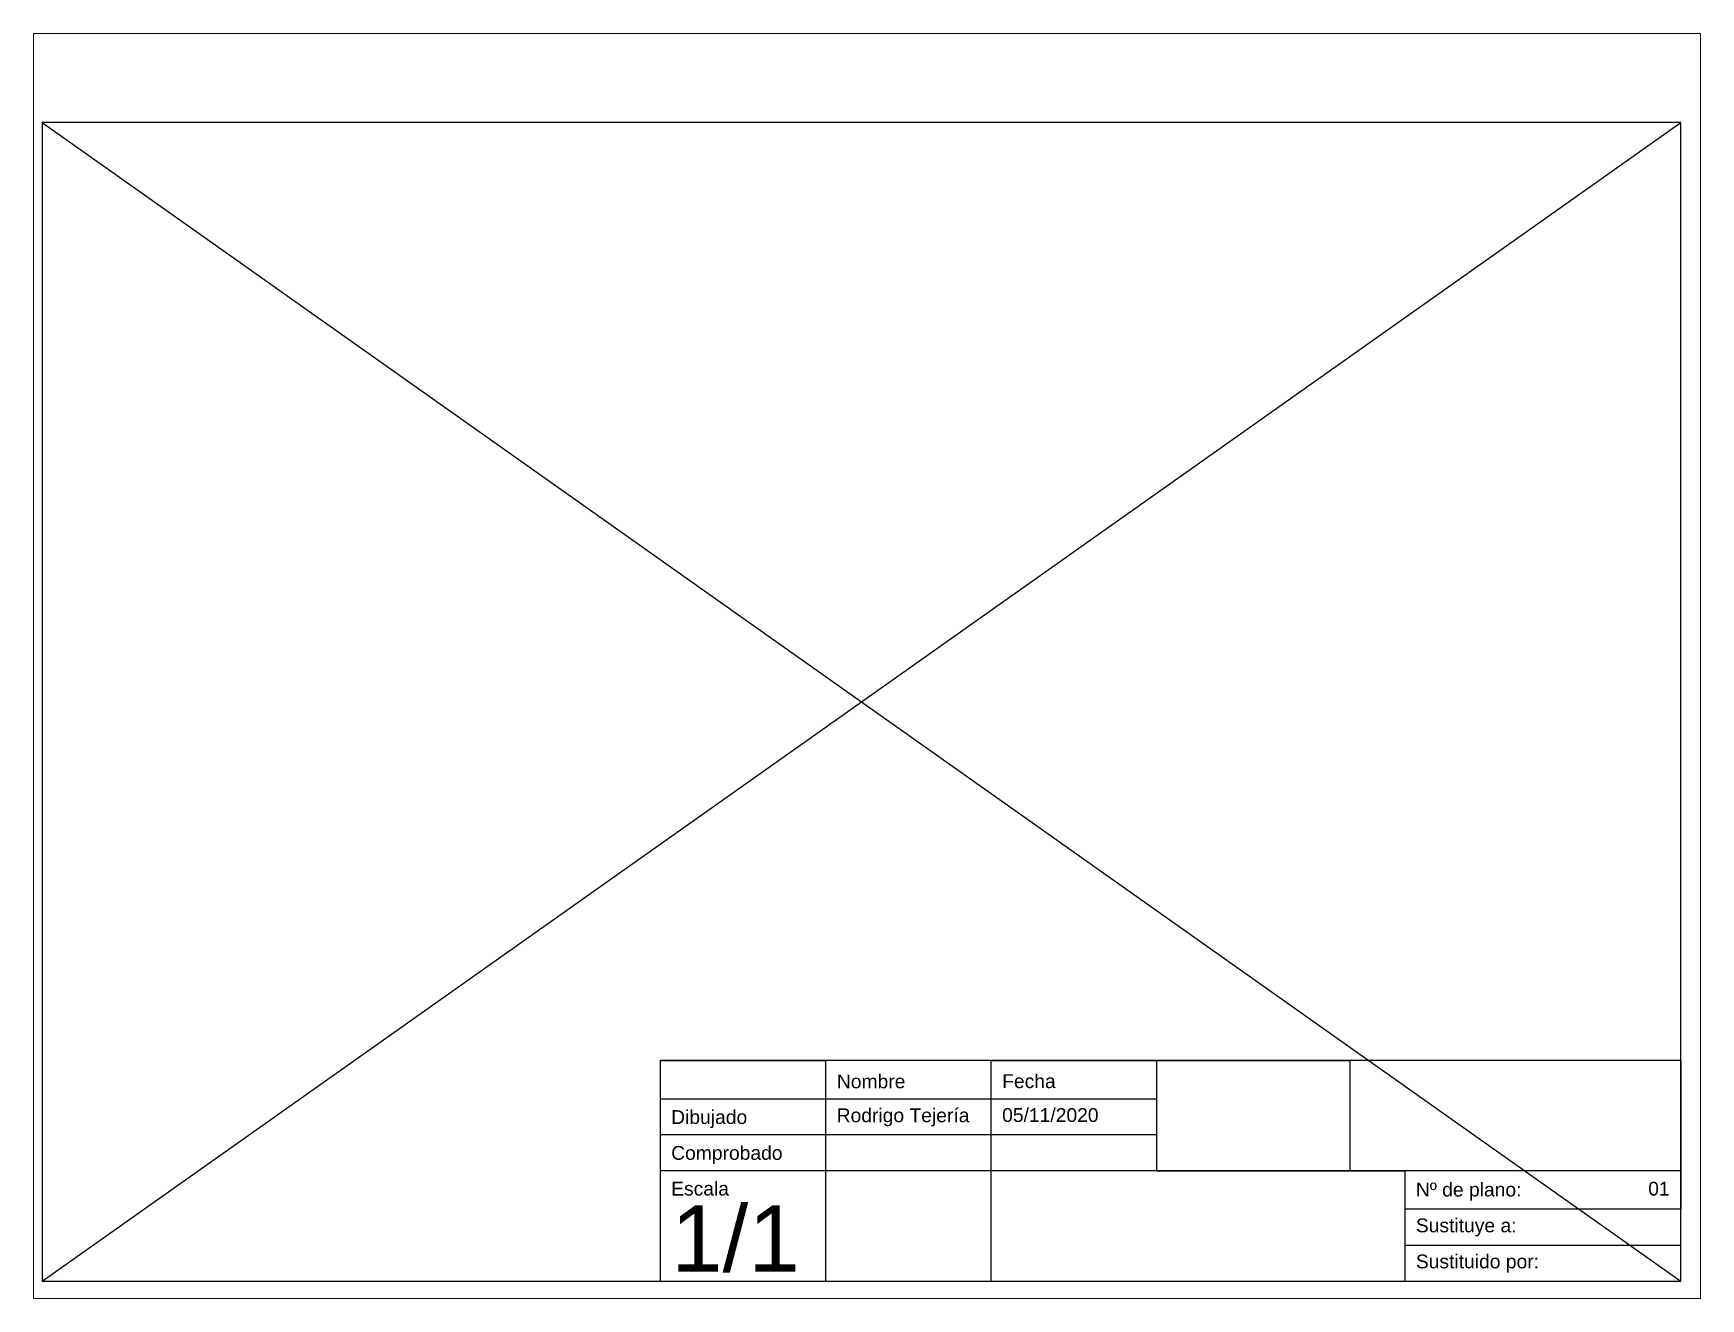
# Paper-space layout 'Layout1' of a CAD drawing. Header units: millimetres. Extents: x 26 to 231, y 20 to 176.
# The model-space entities are those that its viewports show. They can reach past a viewport. Long polylines and large blocks are cut down to what shows.
import ezdxf

# ---------------------------------------------------------------- set-up
doc = ezdxf.new("R2010")
doc.units = ezdxf.units.MM
doc.layers.add('auxiliar', color=254, linetype='Continuous')
doc.styles.get("Standard").update_dxf_attribs({"font": 'arial.ttf'})

# ---------------------------------------------------------------- blocks, each defined once
blk = doc.blocks.new('Cajetin_RodrigoT')
for p, q in [((-185, 40), (-185, 0)), ((0, 40), (-185, 40)), ((-185, 40), (-155, 40)), ((-185, 40), (-185, 33)), ((-155, 40), (-155, 0)), ((-125, 0), (-125, 40)), ((-125, 40), (-95, 40)), ((-95, 40), (-95, 20)), ((-95, 40), (-60, 40)), ((-60, 40), (-60, 20)), ((0, 0), (0, 40)), ((0, 40), (0, 20)), ((-185, 33), (-95, 33)), ((-95, 33), (-95, 26.5)), ((-95, 26.5), (-185, 26.5)), ((0, 20), (-185, 20)), ((-95, 20), (-50, 20)), ((-50, 20), (-50, 0)), ((0, 20), (0, 13)), ((0, 13), (-50, 13)), ((-50, 13), (-50, 6.5)), ((-50, 6.5), (0, 6.5)), ((-185, 0), (0, 0)), ((-155, 0), (-125, 0)), ((-95, 0), (-60, 0))]:
    blk.add_line(p, q)
at = {"char_height": 2.5, "attachment_point": 1}
for s, width, gutter_width, insert in [('Nombre', 28, 140, (-152.96, 37.43)), ('Fecha', 28, 140, (-123, 37.47)), ('Dibujado', 28, 140, (-183, 30.97)), ('Rodrigo Tejería', 24.8603, 12.5, (-153, 31.29)), ('Comprobado', 28, 140, (-183, 24.47)), ('Escala', 28, 140, (-183, 18)), ('Nº de plano:', 48, 12.5, (-48, 17.83)), ('Sustituye a:', 48, 12.5, (-48, 11.33)), ('Sustituido por:', 23.2247, 12.5, (-48, 4.8))]:
    blk.add_mtext_dynamic_manual_height_columns(s, width=width, gutter_width=gutter_width, heights=[0], dxfattribs=dict(at, insert=insert))

msp = doc.modelspace()

# ---------------------------------------------------------------- linework, layer by layer
msp.add_line((1885.166, 1891.985), (2182.166, 1681.985))
msp.add_lwpolyline([(1885.166, 1681.985), (2182.166, 1681.985), (2182.166, 1891.985), (1885.166, 1891.985)], close=True)
at = {"layer": 'auxiliar'}
msp.add_line((1885.166, 1681.985), (2182.166, 1891.985), dxfattribs=at)

# ---------------------------------------------------------------- block references
msp.add_blockref('Cajetin_RodrigoT', (2182.166, 1681.985))

# ---------------------------------------------------------------- texts
at = {"attachment_point": 1}
for s, width, heights, insert, char_height in [('05/11/2020', 19.60577, [0], (2059.166, 1713.32), 2.5), ('\\pxqr;01', 25.58264, [0], (2154.583, 1699.985), 2.5), ('1/1', 65.12975, [44.702], (1999.166, 1695.685), 12)]:
    msp.add_mtext_dynamic_manual_height_columns(s, width=width, gutter_width=12.5, heights=heights, dxfattribs=dict(at, insert=insert, char_height=char_height))

psp = doc.layouts.get("Layout1")

# ---------------------------------------------------------------- viewports
at = {"layer": '0'}
psp.add_viewport(center=(128.5, 97.5), size=(205.6, 156), view_center_point=(2034.666, 1793.456), view_height=229.32766, dxfattribs=at)

doc.saveas('drawing.dxf')
